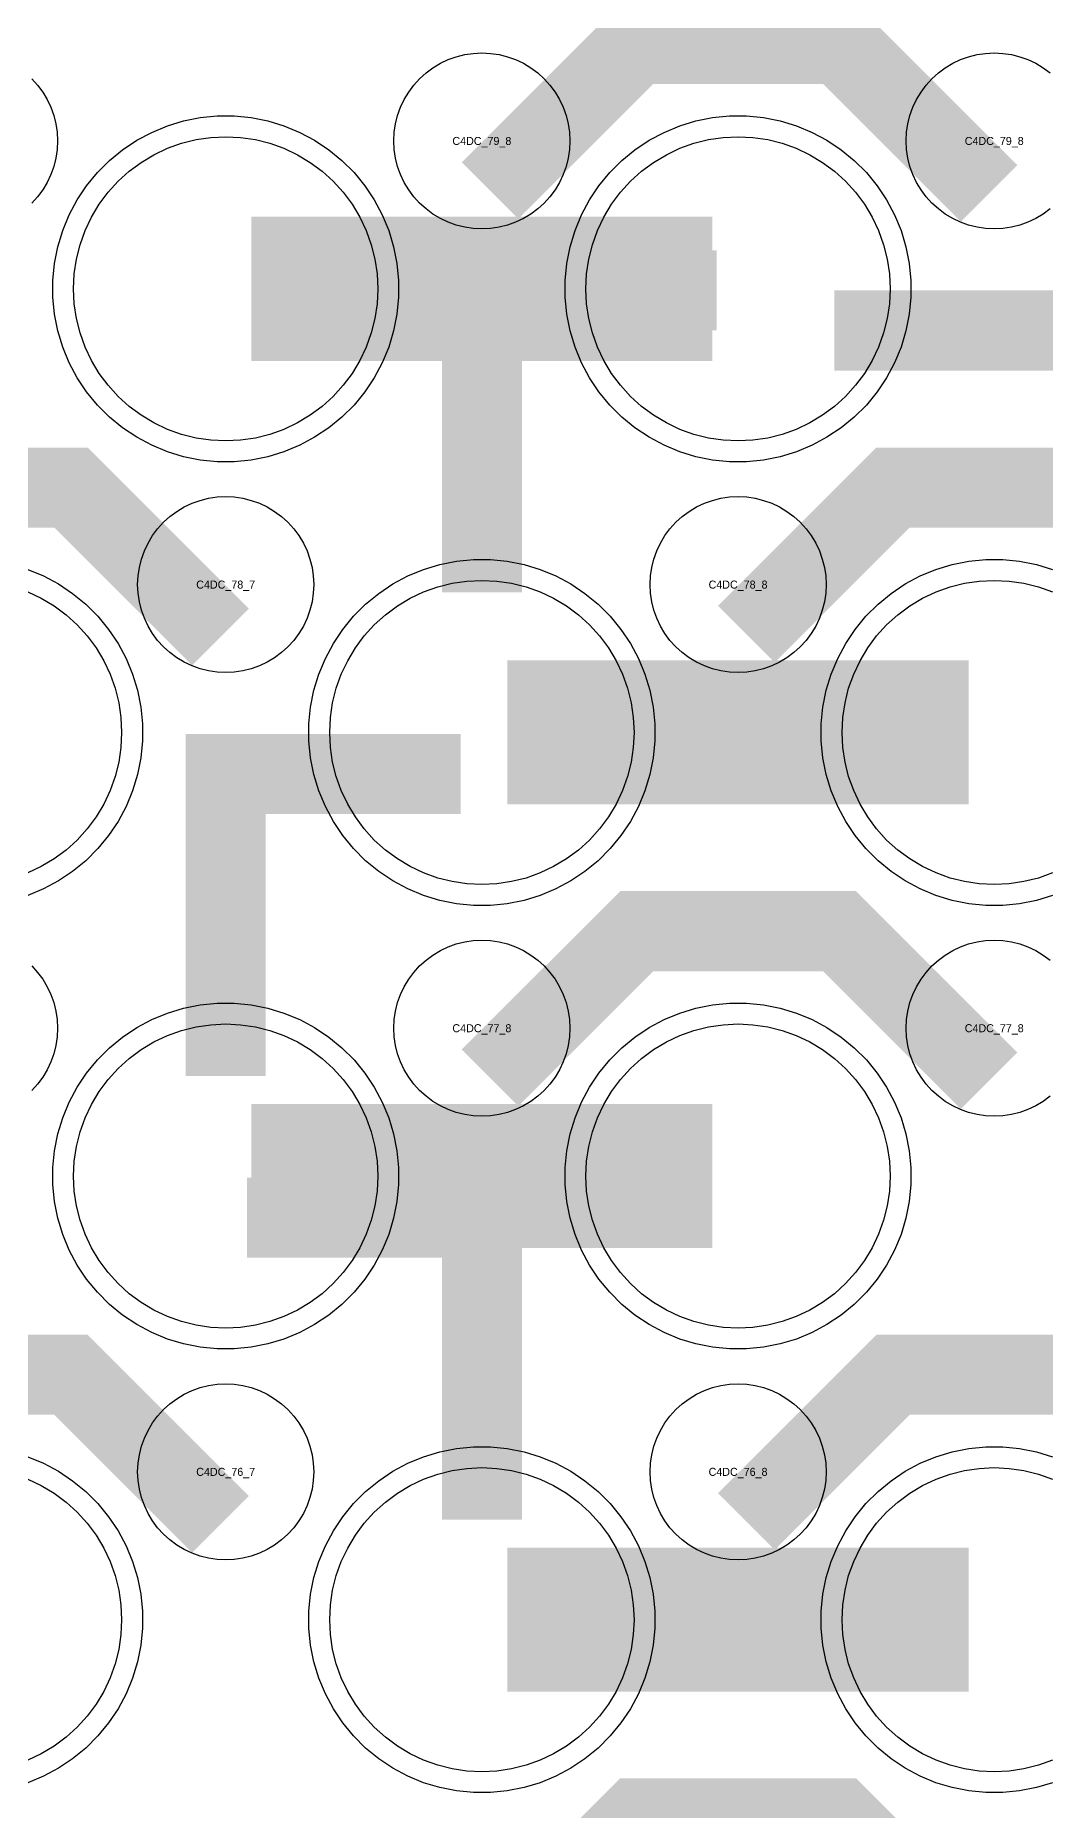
# Model space of a CAD drawing. Extents: x -11880 to 11880, y -14992 to 14992.
# Drawn here: x -9579 to -9264, y -4368 to -3814 of the extents above; entities that cross this region are included whole.
import ezdxf
from ezdxf.enums import TextEntityAlignment as Align

# ---------------------------------------------------------------- set-up
doc = ezdxf.new("R2010")
doc.units = 0
doc.header["$MEASUREMENT"] = 0
for name, color, linetype in [('GDS_775_DT_237', 138, 'CONTINUOUS'), ('RDL1_FS', 34, 'CONTINUOUS'), ('RDL_BS', 160, 'CONTINUOUS')]:
    doc.layers.add(name, color=color, linetype=linetype)

msp = doc.modelspace()

# ---------------------------------------------------------------- linework, layer by layer
at = {"layer": 'RDL1_FS', "color": 240, "true_color": 0xed1f24}
for points in [[(-9520, -3940.514), (-9524.657, -3940.285), (-9529.268, -3939.601), (-9533.791, -3938.469), (-9538.181, -3936.897), (-9542.395, -3934.905), (-9546.395, -3932.507), (-9550.14, -3929.729), (-9553.594, -3926.599), (-9556.724, -3923.145), (-9559.502, -3919.4), (-9561.9, -3915.4), (-9563.892, -3911.186), (-9565.464, -3906.796), (-9566.596, -3902.273), (-9567.28, -3897.662), (-9567.509, -3893.005), (-9567.28, -3888.348), (-9566.596, -3883.737), (-9565.464, -3879.214), (-9563.892, -3874.824), (-9561.9, -3870.61), (-9559.502, -3866.61), (-9556.724, -3862.865), (-9553.594, -3859.411), (-9550.14, -3856.281), (-9546.395, -3853.503), (-9542.395, -3851.105), (-9538.181, -3849.113), (-9533.791, -3847.541), (-9529.268, -3846.409), (-9524.657, -3845.725), (-9520, -3845.496), (-9515.343, -3845.725), (-9510.732, -3846.409), (-9506.209, -3847.541), (-9501.819, -3849.113), (-9497.605, -3851.105), (-9493.605, -3853.503), (-9489.86, -3856.281), (-9486.406, -3859.411), (-9483.276, -3862.865), (-9480.498, -3866.61), (-9478.1, -3870.61), (-9476.108, -3874.824), (-9474.536, -3879.214), (-9473.404, -3883.737), (-9472.72, -3888.348), (-9472.491, -3893.005), (-9472.72, -3897.662), (-9473.404, -3902.273), (-9474.536, -3906.796), (-9476.108, -3911.186), (-9478.1, -3915.4), (-9480.498, -3919.4), (-9483.276, -3923.145), (-9486.406, -3926.599), (-9489.86, -3929.729), (-9493.605, -3932.507), (-9497.605, -3934.905), (-9501.819, -3936.897), (-9506.209, -3938.469), (-9510.732, -3939.601), (-9515.343, -3940.285)], [(-9360, -3940.514), (-9364.657, -3940.285), (-9369.268, -3939.601), (-9373.791, -3938.469), (-9378.181, -3936.897), (-9382.395, -3934.905), (-9386.395, -3932.507), (-9390.14, -3929.729), (-9393.594, -3926.599), (-9396.724, -3923.145), (-9399.502, -3919.4), (-9401.9, -3915.4), (-9403.892, -3911.186), (-9405.464, -3906.796), (-9406.596, -3902.273), (-9407.28, -3897.662), (-9407.509, -3893.005), (-9407.28, -3888.348), (-9406.596, -3883.737), (-9405.464, -3879.214), (-9403.892, -3874.824), (-9401.9, -3870.61), (-9399.502, -3866.61), (-9396.724, -3862.865), (-9393.594, -3859.411), (-9390.14, -3856.281), (-9386.395, -3853.503), (-9382.395, -3851.105), (-9378.181, -3849.113), (-9373.791, -3847.541), (-9369.268, -3846.409), (-9364.657, -3845.725), (-9360, -3845.496), (-9355.343, -3845.725), (-9350.732, -3846.409), (-9346.209, -3847.541), (-9341.819, -3849.113), (-9337.605, -3851.105), (-9333.605, -3853.503), (-9329.86, -3856.281), (-9326.406, -3859.411), (-9323.276, -3862.865), (-9320.498, -3866.61), (-9318.1, -3870.61), (-9316.108, -3874.824), (-9314.536, -3879.214), (-9313.404, -3883.737), (-9312.72, -3888.348), (-9312.491, -3893.005), (-9312.72, -3897.662), (-9313.404, -3902.273), (-9314.536, -3906.796), (-9316.108, -3911.186), (-9318.1, -3915.4), (-9320.498, -3919.4), (-9323.276, -3923.145), (-9326.406, -3926.599), (-9329.86, -3929.729), (-9333.605, -3932.507), (-9337.605, -3934.905), (-9341.819, -3936.897), (-9346.209, -3938.469), (-9350.732, -3939.601), (-9355.343, -3940.285)], [(-9440, -4079.074), (-9444.657, -4078.845), (-9449.268, -4078.161), (-9453.791, -4077.029), (-9458.181, -4075.457), (-9462.395, -4073.465), (-9466.395, -4071.067), (-9470.14, -4068.289), (-9473.594, -4065.159), (-9476.724, -4061.705), (-9479.502, -4057.96), (-9481.9, -4053.96), (-9483.892, -4049.746), (-9485.464, -4045.356), (-9486.596, -4040.833), (-9487.28, -4036.222), (-9487.509, -4031.565), (-9487.28, -4026.908), (-9486.596, -4022.297), (-9485.464, -4017.774), (-9483.892, -4013.384), (-9481.9, -4009.17), (-9479.502, -4005.17), (-9476.724, -4001.425), (-9473.594, -3997.971), (-9470.14, -3994.841), (-9466.395, -3992.063), (-9462.395, -3989.665), (-9458.181, -3987.673), (-9453.791, -3986.101), (-9449.268, -3984.969), (-9444.657, -3984.285), (-9440, -3984.056), (-9435.343, -3984.285), (-9430.732, -3984.969), (-9426.209, -3986.101), (-9421.819, -3987.673), (-9417.605, -3989.665), (-9413.605, -3992.063), (-9409.86, -3994.841), (-9406.406, -3997.971), (-9403.276, -4001.425), (-9400.498, -4005.17), (-9398.1, -4009.17), (-9396.108, -4013.384), (-9394.536, -4017.774), (-9393.404, -4022.297), (-9392.72, -4026.908), (-9392.491, -4031.565), (-9392.72, -4036.222), (-9393.404, -4040.833), (-9394.536, -4045.356), (-9396.108, -4049.746), (-9398.1, -4053.96), (-9400.498, -4057.96), (-9403.276, -4061.705), (-9406.406, -4065.159), (-9409.86, -4068.289), (-9413.605, -4071.067), (-9417.605, -4073.465), (-9421.819, -4075.457), (-9426.209, -4077.029), (-9430.732, -4078.161), (-9435.343, -4078.845)], [(-9520, -4217.639), (-9524.657, -4217.41), (-9529.268, -4216.726), (-9533.791, -4215.594), (-9538.181, -4214.022), (-9542.395, -4212.03), (-9546.395, -4209.632), (-9550.14, -4206.854), (-9553.594, -4203.724), (-9556.724, -4200.27), (-9559.502, -4196.525), (-9561.9, -4192.525), (-9563.892, -4188.311), (-9565.464, -4183.921), (-9566.596, -4179.398), (-9567.28, -4174.787), (-9567.509, -4170.13), (-9567.28, -4165.473), (-9566.596, -4160.862), (-9565.464, -4156.339), (-9563.892, -4151.949), (-9561.9, -4147.735), (-9559.502, -4143.735), (-9556.724, -4139.99), (-9553.594, -4136.536), (-9550.14, -4133.406), (-9546.395, -4130.628), (-9542.395, -4128.23), (-9538.181, -4126.238), (-9533.791, -4124.666), (-9529.268, -4123.534), (-9524.657, -4122.85), (-9520, -4122.621), (-9515.343, -4122.85), (-9510.732, -4123.534), (-9506.209, -4124.666), (-9501.819, -4126.238), (-9497.605, -4128.23), (-9493.605, -4130.628), (-9489.86, -4133.406), (-9486.406, -4136.536), (-9483.276, -4139.99), (-9480.498, -4143.735), (-9478.1, -4147.735), (-9476.108, -4151.949), (-9474.536, -4156.339), (-9473.404, -4160.862), (-9472.72, -4165.473), (-9472.491, -4170.13), (-9472.72, -4174.787), (-9473.404, -4179.398), (-9474.536, -4183.921), (-9476.108, -4188.311), (-9478.1, -4192.525), (-9480.498, -4196.525), (-9483.276, -4200.27), (-9486.406, -4203.724), (-9489.86, -4206.854), (-9493.605, -4209.632), (-9497.605, -4212.03), (-9501.819, -4214.022), (-9506.209, -4215.594), (-9510.732, -4216.726), (-9515.343, -4217.41)], [(-9360, -4217.639), (-9364.657, -4217.41), (-9369.268, -4216.726), (-9373.791, -4215.594), (-9378.181, -4214.022), (-9382.395, -4212.03), (-9386.395, -4209.632), (-9390.14, -4206.854), (-9393.594, -4203.724), (-9396.724, -4200.27), (-9399.502, -4196.525), (-9401.9, -4192.525), (-9403.892, -4188.311), (-9405.464, -4183.921), (-9406.596, -4179.398), (-9407.28, -4174.787), (-9407.509, -4170.13), (-9407.28, -4165.473), (-9406.596, -4160.862), (-9405.464, -4156.339), (-9403.892, -4151.949), (-9401.9, -4147.735), (-9399.502, -4143.735), (-9396.724, -4139.99), (-9393.594, -4136.536), (-9390.14, -4133.406), (-9386.395, -4130.628), (-9382.395, -4128.23), (-9378.181, -4126.238), (-9373.791, -4124.666), (-9369.268, -4123.534), (-9364.657, -4122.85), (-9360, -4122.621), (-9355.343, -4122.85), (-9350.732, -4123.534), (-9346.209, -4124.666), (-9341.819, -4126.238), (-9337.605, -4128.23), (-9333.605, -4130.628), (-9329.86, -4133.406), (-9326.406, -4136.536), (-9323.276, -4139.99), (-9320.498, -4143.735), (-9318.1, -4147.735), (-9316.108, -4151.949), (-9314.536, -4156.339), (-9313.404, -4160.862), (-9312.72, -4165.473), (-9312.491, -4170.13), (-9312.72, -4174.787), (-9313.404, -4179.398), (-9314.536, -4183.921), (-9316.108, -4188.311), (-9318.1, -4192.525), (-9320.498, -4196.525), (-9323.276, -4200.27), (-9326.406, -4203.724), (-9329.86, -4206.854), (-9333.605, -4209.632), (-9337.605, -4212.03), (-9341.819, -4214.022), (-9346.209, -4215.594), (-9350.732, -4216.726), (-9355.343, -4217.41)], [(-9440, -4356.204), (-9444.657, -4355.975), (-9449.268, -4355.291), (-9453.791, -4354.159), (-9458.181, -4352.587), (-9462.395, -4350.595), (-9466.395, -4348.197), (-9470.14, -4345.419), (-9473.594, -4342.289), (-9476.724, -4338.835), (-9479.502, -4335.09), (-9481.9, -4331.09), (-9483.892, -4326.876), (-9485.464, -4322.486), (-9486.596, -4317.963), (-9487.28, -4313.352), (-9487.509, -4308.695), (-9487.28, -4304.038), (-9486.596, -4299.427), (-9485.464, -4294.904), (-9483.892, -4290.514), (-9481.9, -4286.3), (-9479.502, -4282.3), (-9476.724, -4278.555), (-9473.594, -4275.101), (-9470.14, -4271.971), (-9466.395, -4269.193), (-9462.395, -4266.795), (-9458.181, -4264.803), (-9453.791, -4263.231), (-9449.268, -4262.099), (-9444.657, -4261.415), (-9440, -4261.186), (-9435.343, -4261.415), (-9430.732, -4262.099), (-9426.209, -4263.231), (-9421.819, -4264.803), (-9417.605, -4266.795), (-9413.605, -4269.193), (-9409.86, -4271.971), (-9406.406, -4275.101), (-9403.276, -4278.555), (-9400.498, -4282.3), (-9398.1, -4286.3), (-9396.108, -4290.514), (-9394.536, -4294.904), (-9393.404, -4299.427), (-9392.72, -4304.038), (-9392.491, -4308.695), (-9392.72, -4313.352), (-9393.404, -4317.963), (-9394.536, -4322.486), (-9396.108, -4326.876), (-9398.1, -4331.09), (-9400.498, -4335.09), (-9403.276, -4338.835), (-9406.406, -4342.289), (-9409.86, -4345.419), (-9413.605, -4348.197), (-9417.605, -4350.595), (-9421.819, -4352.587), (-9426.209, -4354.159), (-9430.732, -4355.291), (-9435.343, -4355.975)]]:
    msp.add_lwpolyline(points, close=True, dxfattribs=at)
for points in [[(-9511.998, -3893.005, 45, 45, 0), (-9439.998, -3893.005, 45, 45, 0)], [(-9439.998, -3893.005, 45, 45, 0), (-9367.998, -3893.005, 45, 45, 0)], [(-9431.998, -4031.565, 45, 45, 0), (-9359.998, -4031.565, 45, 45, 0)], [(-9359.998, -4031.565, 45, 45, 0), (-9287.998, -4031.565, 45, 45, 0)], [(-9511.998, -4170.13, 45, 45, 0), (-9439.998, -4170.13, 45, 45, 0)], [(-9439.998, -4170.13, 45, 45, 0), (-9367.998, -4170.13, 45, 45, 0)], [(-9431.998, -4308.695, 45, 45, 0), (-9359.998, -4308.695, 45, 45, 0)], [(-9359.998, -4308.695, 45, 45, 0), (-9287.998, -4308.695, 45, 45, 0)]]:
    msp.add_lwpolyline(points, format="xyseb", dxfattribs=at)
for points in [[(-9261.819, -4075.457), (-9266.209, -4077.029), (-9270.732, -4078.161), (-9275.343, -4078.845), (-9280, -4079.074), (-9284.657, -4078.845), (-9289.268, -4078.161), (-9293.791, -4077.029), (-9298.181, -4075.457), (-9302.395, -4073.465), (-9306.395, -4071.067), (-9310.14, -4068.289), (-9313.594, -4065.159), (-9316.724, -4061.705), (-9319.502, -4057.96), (-9321.9, -4053.96), (-9323.892, -4049.746), (-9325.464, -4045.356), (-9326.596, -4040.833), (-9327.28, -4036.222), (-9327.509, -4031.565), (-9327.28, -4026.908), (-9326.596, -4022.297), (-9325.464, -4017.774), (-9323.892, -4013.384), (-9321.9, -4009.17), (-9319.502, -4005.17), (-9316.724, -4001.425), (-9313.594, -3997.971), (-9310.14, -3994.841), (-9306.395, -3992.063), (-9302.395, -3989.665), (-9298.181, -3987.673), (-9293.791, -3986.101), (-9289.268, -3984.969), (-9284.657, -3984.285), (-9280, -3984.056), (-9275.343, -3984.285), (-9270.732, -3984.969), (-9266.209, -3986.101), (-9261.819, -3987.673)], [(-9261.819, -4352.587), (-9266.209, -4354.159), (-9270.732, -4355.291), (-9275.343, -4355.975), (-9280, -4356.204), (-9284.657, -4355.975), (-9289.268, -4355.291), (-9293.791, -4354.159), (-9298.181, -4352.587), (-9302.395, -4350.595), (-9306.395, -4348.197), (-9310.14, -4345.419), (-9313.594, -4342.289), (-9316.724, -4338.835), (-9319.502, -4335.09), (-9321.9, -4331.09), (-9323.892, -4326.876), (-9325.464, -4322.486), (-9326.596, -4317.963), (-9327.28, -4313.352), (-9327.509, -4308.695), (-9327.28, -4304.038), (-9326.596, -4299.427), (-9325.464, -4294.904), (-9323.892, -4290.514), (-9321.9, -4286.3), (-9319.502, -4282.3), (-9316.724, -4278.555), (-9313.594, -4275.101), (-9310.14, -4271.971), (-9306.395, -4269.193), (-9302.395, -4266.795), (-9298.181, -4264.803), (-9293.791, -4263.231), (-9289.268, -4262.099), (-9284.657, -4261.415), (-9280, -4261.186), (-9275.343, -4261.415), (-9270.732, -4262.099), (-9266.209, -4263.231), (-9261.819, -4264.803)]]:
    msp.add_lwpolyline(points, dxfattribs=at)
at = {"layer": 'RDL1_FS'}
for points in [[(-9581.819, -3987.673), (-9577.605, -3989.665), (-9573.605, -3992.063), (-9569.86, -3994.841), (-9566.406, -3997.971), (-9563.276, -4001.425), (-9560.498, -4005.17), (-9558.1, -4009.17), (-9556.108, -4013.384), (-9554.536, -4017.774), (-9553.404, -4022.297), (-9552.72, -4026.908), (-9552.491, -4031.565), (-9552.72, -4036.222), (-9553.404, -4040.833), (-9554.536, -4045.356), (-9556.108, -4049.746), (-9558.1, -4053.96), (-9560.498, -4057.96), (-9563.276, -4061.705), (-9566.406, -4065.159), (-9569.86, -4068.289), (-9573.605, -4071.067), (-9577.605, -4073.465), (-9581.819, -4075.457)], [(-9581.819, -4264.803), (-9577.605, -4266.795), (-9573.605, -4269.193), (-9569.86, -4271.971), (-9566.406, -4275.101), (-9563.276, -4278.555), (-9560.498, -4282.3), (-9558.1, -4286.3), (-9556.108, -4290.514), (-9554.536, -4294.904), (-9553.404, -4299.427), (-9552.72, -4304.038), (-9552.491, -4308.695), (-9552.72, -4313.352), (-9553.404, -4317.963), (-9554.536, -4322.486), (-9556.108, -4326.876), (-9558.1, -4331.09), (-9560.498, -4335.09), (-9563.276, -4338.835), (-9566.406, -4342.289), (-9569.86, -4345.419), (-9573.605, -4348.197), (-9577.605, -4350.595), (-9581.819, -4352.587)]]:
    msp.add_lwpolyline(points, dxfattribs=at)
at = {"layer": 'RDL_BS'}
for points in [[(-9437.438, -3862.319, 25, 25, 0), (-9391.623, -3816.504, 25, 25, 0), (-9358.07, -3816.504, 25, 25, 0)], [(-9281.599, -3863.218, 25, 25, 0), (-9328.313, -3816.504, 25, 25, 0), (-9358.071, -3816.504, 25, 25, 0)], [(-9521.599, -4001.778, 25, 25, 0), (-9568.313, -3955.064, 25, 25, 0), (-9598.071, -3955.064, 25, 25, 0)], [(-9357.438, -4000.879, 25, 25, 0), (-9311.623, -3955.064, 25, 25, 0), (-9278.07, -3955.064, 25, 25, 0)], [(-9201.599, -4001.778, 25, 25, 0), (-9248.313, -3955.064, 25, 25, 0), (-9278.071, -3955.064, 25, 25, 0)], [(-9437.438, -4139.444, 25, 25, 0), (-9391.623, -4093.629, 25, 25, 0), (-9358.07, -4093.629, 25, 25, 0)], [(-9281.599, -4140.343, 25, 25, 0), (-9328.313, -4093.629, 25, 25, 0), (-9358.071, -4093.629, 25, 25, 0)], [(-9521.599, -4278.908, 25, 25, 0), (-9568.313, -4232.194, 25, 25, 0), (-9598.071, -4232.194, 25, 25, 0)], [(-9357.438, -4278.009, 25, 25, 0), (-9311.623, -4232.194, 25, 25, 0), (-9278.07, -4232.194, 25, 25, 0)], [(-9201.599, -4278.908, 25, 25, 0), (-9248.313, -4232.194, 25, 25, 0), (-9278.071, -4232.194, 25, 25, 0)], [(-9437.438, -4416.574, 25, 25, 0), (-9391.623, -4370.759, 25, 25, 0), (-9358.07, -4370.759, 25, 25, 0)], [(-9281.599, -4417.473, 25, 25, 0), (-9328.313, -4370.759, 25, 25, 0), (-9358.071, -4370.759, 25, 25, 0)]]:
    msp.add_lwpolyline(points, format="xyseb", dxfattribs=at)
for points in [[(-9440, -3874.311), (-9442.693, -3874.179), (-9445.365, -3873.783), (-9447.984, -3873.126), (-9450.519, -3872.219), (-9452.956, -3871.067), (-9455.28, -3869.674), (-9457.443, -3868.071), (-9459.442, -3866.259), (-9461.254, -3864.26), (-9462.857, -3862.097), (-9464.25, -3859.773), (-9465.402, -3857.336), (-9466.309, -3854.801), (-9466.966, -3852.182), (-9467.362, -3849.51), (-9467.494, -3846.817), (-9467.362, -3844.124), (-9466.966, -3841.452), (-9466.309, -3838.833), (-9465.402, -3836.298), (-9464.25, -3833.861), (-9462.857, -3831.537), (-9461.254, -3829.374), (-9459.442, -3827.375), (-9457.443, -3825.563), (-9455.28, -3823.96), (-9452.956, -3822.567), (-9450.519, -3821.415), (-9447.984, -3820.508), (-9445.365, -3819.851), (-9442.693, -3819.455), (-9440, -3819.323), (-9437.307, -3819.455), (-9434.635, -3819.851), (-9432.016, -3820.508), (-9429.481, -3821.415), (-9427.044, -3822.567), (-9424.72, -3823.96), (-9422.557, -3825.563), (-9420.558, -3827.375), (-9418.746, -3829.374), (-9417.143, -3831.537), (-9415.75, -3833.861), (-9414.598, -3836.298), (-9413.691, -3838.833), (-9413.034, -3841.452), (-9412.638, -3844.124), (-9412.506, -3846.817), (-9412.638, -3849.51), (-9413.034, -3852.182), (-9413.691, -3854.801), (-9414.598, -3857.336), (-9415.75, -3859.773), (-9417.143, -3862.097), (-9418.746, -3864.26), (-9420.558, -3866.259), (-9422.557, -3868.071), (-9424.72, -3869.674), (-9427.044, -3871.067), (-9429.481, -3872.219), (-9432.016, -3873.126), (-9434.635, -3873.783), (-9437.307, -3874.179)], [(-9520, -4012.871), (-9522.693, -4012.739), (-9525.365, -4012.343), (-9527.984, -4011.686), (-9530.519, -4010.779), (-9532.956, -4009.627), (-9535.28, -4008.234), (-9537.443, -4006.631), (-9539.442, -4004.819), (-9541.254, -4002.82), (-9542.857, -4000.657), (-9544.25, -3998.333), (-9545.402, -3995.896), (-9546.309, -3993.361), (-9546.966, -3990.742), (-9547.362, -3988.07), (-9547.494, -3985.377), (-9547.362, -3982.684), (-9546.966, -3980.012), (-9546.309, -3977.393), (-9545.402, -3974.858), (-9544.25, -3972.421), (-9542.857, -3970.097), (-9541.254, -3967.934), (-9539.442, -3965.935), (-9537.443, -3964.123), (-9535.28, -3962.52), (-9532.956, -3961.127), (-9530.519, -3959.975), (-9527.984, -3959.068), (-9525.365, -3958.411), (-9522.693, -3958.015), (-9520, -3957.883), (-9517.307, -3958.015), (-9514.635, -3958.411), (-9512.016, -3959.068), (-9509.481, -3959.975), (-9507.044, -3961.127), (-9504.72, -3962.52), (-9502.557, -3964.123), (-9500.558, -3965.935), (-9498.746, -3967.934), (-9497.143, -3970.097), (-9495.75, -3972.421), (-9494.598, -3974.858), (-9493.691, -3977.393), (-9493.034, -3980.012), (-9492.638, -3982.684), (-9492.506, -3985.377), (-9492.638, -3988.07), (-9493.034, -3990.742), (-9493.691, -3993.361), (-9494.598, -3995.896), (-9495.75, -3998.333), (-9497.143, -4000.657), (-9498.746, -4002.82), (-9500.558, -4004.819), (-9502.557, -4006.631), (-9504.72, -4008.234), (-9507.044, -4009.627), (-9509.481, -4010.779), (-9512.016, -4011.686), (-9514.635, -4012.343), (-9517.307, -4012.739)], [(-9360, -4012.871), (-9362.693, -4012.739), (-9365.365, -4012.343), (-9367.984, -4011.686), (-9370.519, -4010.779), (-9372.956, -4009.627), (-9375.28, -4008.234), (-9377.443, -4006.631), (-9379.442, -4004.819), (-9381.254, -4002.82), (-9382.857, -4000.657), (-9384.25, -3998.333), (-9385.402, -3995.896), (-9386.309, -3993.361), (-9386.966, -3990.742), (-9387.362, -3988.07), (-9387.494, -3985.377), (-9387.362, -3982.684), (-9386.966, -3980.012), (-9386.309, -3977.393), (-9385.402, -3974.858), (-9384.25, -3972.421), (-9382.857, -3970.097), (-9381.254, -3967.934), (-9379.442, -3965.935), (-9377.443, -3964.123), (-9375.28, -3962.52), (-9372.956, -3961.127), (-9370.519, -3959.975), (-9367.984, -3959.068), (-9365.365, -3958.411), (-9362.693, -3958.015), (-9360, -3957.883), (-9357.307, -3958.015), (-9354.635, -3958.411), (-9352.016, -3959.068), (-9349.481, -3959.975), (-9347.044, -3961.127), (-9344.72, -3962.52), (-9342.557, -3964.123), (-9340.558, -3965.935), (-9338.746, -3967.934), (-9337.143, -3970.097), (-9335.75, -3972.421), (-9334.598, -3974.858), (-9333.691, -3977.393), (-9333.034, -3980.012), (-9332.638, -3982.684), (-9332.506, -3985.377), (-9332.638, -3988.07), (-9333.034, -3990.742), (-9333.691, -3993.361), (-9334.598, -3995.896), (-9335.75, -3998.333), (-9337.143, -4000.657), (-9338.746, -4002.82), (-9340.558, -4004.819), (-9342.557, -4006.631), (-9344.72, -4008.234), (-9347.044, -4009.627), (-9349.481, -4010.779), (-9352.016, -4011.686), (-9354.635, -4012.343), (-9357.307, -4012.739)], [(-9440, -4151.436), (-9442.693, -4151.304), (-9445.365, -4150.908), (-9447.984, -4150.251), (-9450.519, -4149.344), (-9452.956, -4148.192), (-9455.28, -4146.799), (-9457.443, -4145.196), (-9459.442, -4143.384), (-9461.254, -4141.385), (-9462.857, -4139.222), (-9464.25, -4136.898), (-9465.402, -4134.461), (-9466.309, -4131.926), (-9466.966, -4129.307), (-9467.362, -4126.635), (-9467.494, -4123.942), (-9467.362, -4121.249), (-9466.966, -4118.577), (-9466.309, -4115.958), (-9465.402, -4113.423), (-9464.25, -4110.986), (-9462.857, -4108.662), (-9461.254, -4106.499), (-9459.442, -4104.5), (-9457.443, -4102.688), (-9455.28, -4101.085), (-9452.956, -4099.692), (-9450.519, -4098.54), (-9447.984, -4097.633), (-9445.365, -4096.976), (-9442.693, -4096.58), (-9440, -4096.448), (-9437.307, -4096.58), (-9434.635, -4096.976), (-9432.016, -4097.633), (-9429.481, -4098.54), (-9427.044, -4099.692), (-9424.72, -4101.085), (-9422.557, -4102.688), (-9420.558, -4104.5), (-9418.746, -4106.499), (-9417.143, -4108.662), (-9415.75, -4110.986), (-9414.598, -4113.423), (-9413.691, -4115.958), (-9413.034, -4118.577), (-9412.638, -4121.249), (-9412.506, -4123.942), (-9412.638, -4126.635), (-9413.034, -4129.307), (-9413.691, -4131.926), (-9414.598, -4134.461), (-9415.75, -4136.898), (-9417.143, -4139.222), (-9418.746, -4141.385), (-9420.558, -4143.384), (-9422.557, -4145.196), (-9424.72, -4146.799), (-9427.044, -4148.192), (-9429.481, -4149.344), (-9432.016, -4150.251), (-9434.635, -4150.908), (-9437.307, -4151.304)], [(-9520, -4290.001), (-9522.693, -4289.869), (-9525.365, -4289.473), (-9527.984, -4288.816), (-9530.519, -4287.909), (-9532.956, -4286.757), (-9535.28, -4285.364), (-9537.443, -4283.761), (-9539.442, -4281.949), (-9541.254, -4279.95), (-9542.857, -4277.787), (-9544.25, -4275.463), (-9545.402, -4273.026), (-9546.309, -4270.491), (-9546.966, -4267.872), (-9547.362, -4265.2), (-9547.494, -4262.507), (-9547.362, -4259.814), (-9546.966, -4257.142), (-9546.309, -4254.523), (-9545.402, -4251.988), (-9544.25, -4249.551), (-9542.857, -4247.227), (-9541.254, -4245.064), (-9539.442, -4243.065), (-9537.443, -4241.253), (-9535.28, -4239.65), (-9532.956, -4238.257), (-9530.519, -4237.105), (-9527.984, -4236.198), (-9525.365, -4235.541), (-9522.693, -4235.145), (-9520, -4235.013), (-9517.307, -4235.145), (-9514.635, -4235.541), (-9512.016, -4236.198), (-9509.481, -4237.105), (-9507.044, -4238.257), (-9504.72, -4239.65), (-9502.557, -4241.253), (-9500.558, -4243.065), (-9498.746, -4245.064), (-9497.143, -4247.227), (-9495.75, -4249.551), (-9494.598, -4251.988), (-9493.691, -4254.523), (-9493.034, -4257.142), (-9492.638, -4259.814), (-9492.506, -4262.507), (-9492.638, -4265.2), (-9493.034, -4267.872), (-9493.691, -4270.491), (-9494.598, -4273.026), (-9495.75, -4275.463), (-9497.143, -4277.787), (-9498.746, -4279.95), (-9500.558, -4281.949), (-9502.557, -4283.761), (-9504.72, -4285.364), (-9507.044, -4286.757), (-9509.481, -4287.909), (-9512.016, -4288.816), (-9514.635, -4289.473), (-9517.307, -4289.869)], [(-9360, -4290.001), (-9362.693, -4289.869), (-9365.365, -4289.473), (-9367.984, -4288.816), (-9370.519, -4287.909), (-9372.956, -4286.757), (-9375.28, -4285.364), (-9377.443, -4283.761), (-9379.442, -4281.949), (-9381.254, -4279.95), (-9382.857, -4277.787), (-9384.25, -4275.463), (-9385.402, -4273.026), (-9386.309, -4270.491), (-9386.966, -4267.872), (-9387.362, -4265.2), (-9387.494, -4262.507), (-9387.362, -4259.814), (-9386.966, -4257.142), (-9386.309, -4254.523), (-9385.402, -4251.988), (-9384.25, -4249.551), (-9382.857, -4247.227), (-9381.254, -4245.064), (-9379.442, -4243.065), (-9377.443, -4241.253), (-9375.28, -4239.65), (-9372.956, -4238.257), (-9370.519, -4237.105), (-9367.984, -4236.198), (-9365.365, -4235.541), (-9362.693, -4235.145), (-9360, -4235.013), (-9357.307, -4235.145), (-9354.635, -4235.541), (-9352.016, -4236.198), (-9349.481, -4237.105), (-9347.044, -4238.257), (-9344.72, -4239.65), (-9342.557, -4241.253), (-9340.558, -4243.065), (-9338.746, -4245.064), (-9337.143, -4247.227), (-9335.75, -4249.551), (-9334.598, -4251.988), (-9333.691, -4254.523), (-9333.034, -4257.142), (-9332.638, -4259.814), (-9332.506, -4262.507), (-9332.638, -4265.2), (-9333.034, -4267.872), (-9333.691, -4270.491), (-9334.598, -4273.026), (-9335.75, -4275.463), (-9337.143, -4277.787), (-9338.746, -4279.95), (-9340.558, -4281.949), (-9342.557, -4283.761), (-9344.72, -4285.364), (-9347.044, -4286.757), (-9349.481, -4287.909), (-9352.016, -4288.816), (-9354.635, -4289.473), (-9357.307, -4289.869)]]:
    msp.add_lwpolyline(points, close=True, dxfattribs=at)
for points in [[(-9262.557, -3868.071), (-9264.72, -3869.674), (-9267.044, -3871.067), (-9269.481, -3872.219), (-9272.016, -3873.126), (-9274.635, -3873.783), (-9277.307, -3874.179), (-9280, -3874.311), (-9282.693, -3874.179), (-9285.365, -3873.783), (-9287.984, -3873.126), (-9290.519, -3872.219), (-9292.956, -3871.067), (-9295.28, -3869.674), (-9297.443, -3868.071), (-9299.442, -3866.259), (-9301.254, -3864.26), (-9302.857, -3862.097), (-9304.25, -3859.773), (-9305.402, -3857.336), (-9306.309, -3854.801), (-9306.966, -3852.182), (-9307.362, -3849.51), (-9307.494, -3846.817), (-9307.362, -3844.124), (-9306.966, -3841.452), (-9306.309, -3838.833), (-9305.402, -3836.298), (-9304.25, -3833.861), (-9302.857, -3831.537), (-9301.254, -3829.374), (-9299.442, -3827.375), (-9297.443, -3825.563), (-9295.28, -3823.96), (-9292.956, -3822.567), (-9290.519, -3821.415), (-9287.984, -3820.508), (-9285.365, -3819.851), (-9282.693, -3819.455), (-9280, -3819.323), (-9277.307, -3819.455), (-9274.635, -3819.851), (-9272.016, -3820.508), (-9269.481, -3821.415), (-9267.044, -3822.567), (-9264.72, -3823.96), (-9262.557, -3825.563)], [(-9580.558, -3827.375), (-9578.746, -3829.374), (-9577.143, -3831.537), (-9575.75, -3833.861), (-9574.598, -3836.298), (-9573.691, -3838.833), (-9573.034, -3841.452), (-9572.638, -3844.124), (-9572.506, -3846.817), (-9572.638, -3849.51), (-9573.034, -3852.182), (-9573.691, -3854.801), (-9574.598, -3857.336), (-9575.75, -3859.773), (-9577.143, -3862.097), (-9578.746, -3864.26), (-9580.558, -3866.259)], [(-9581.795, -3980.659), (-9576.885, -3982.69), (-9572.223, -3985.182), (-9567.809, -3988.129), (-9563.708, -3991.491), (-9559.926, -3995.273), (-9556.564, -3999.374), (-9553.617, -4003.788), (-9551.125, -4008.45), (-9549.094, -4013.36), (-9547.563, -4018.4), (-9546.517, -4023.627), (-9546, -4028.921), (-9546, -4034.209), (-9546.517, -4039.503), (-9547.563, -4044.73), (-9549.094, -4049.77), (-9551.125, -4054.68), (-9553.617, -4059.342), (-9556.564, -4063.756), (-9559.926, -4067.857), (-9563.708, -4071.639), (-9567.809, -4075.001), (-9572.223, -4077.948), (-9576.885, -4080.44), (-9581.795, -4082.471)], [(-9262.557, -4145.196), (-9264.72, -4146.799), (-9267.044, -4148.192), (-9269.481, -4149.344), (-9272.016, -4150.251), (-9274.635, -4150.908), (-9277.307, -4151.304), (-9280, -4151.436), (-9282.693, -4151.304), (-9285.365, -4150.908), (-9287.984, -4150.251), (-9290.519, -4149.344), (-9292.956, -4148.192), (-9295.28, -4146.799), (-9297.443, -4145.196), (-9299.442, -4143.384), (-9301.254, -4141.385), (-9302.857, -4139.222), (-9304.25, -4136.898), (-9305.402, -4134.461), (-9306.309, -4131.926), (-9306.966, -4129.307), (-9307.362, -4126.635), (-9307.494, -4123.942), (-9307.362, -4121.249), (-9306.966, -4118.577), (-9306.309, -4115.958), (-9305.402, -4113.423), (-9304.25, -4110.986), (-9302.857, -4108.662), (-9301.254, -4106.499), (-9299.442, -4104.5), (-9297.443, -4102.688), (-9295.28, -4101.085), (-9292.956, -4099.692), (-9290.519, -4098.54), (-9287.984, -4097.633), (-9285.365, -4096.976), (-9282.693, -4096.58), (-9280, -4096.448), (-9277.307, -4096.58), (-9274.635, -4096.976), (-9272.016, -4097.633), (-9269.481, -4098.54), (-9267.044, -4099.692), (-9264.72, -4101.085), (-9262.557, -4102.688)], [(-9580.558, -4104.5), (-9578.746, -4106.499), (-9577.143, -4108.662), (-9575.75, -4110.986), (-9574.598, -4113.423), (-9573.691, -4115.958), (-9573.034, -4118.577), (-9572.638, -4121.249), (-9572.506, -4123.942), (-9572.638, -4126.635), (-9573.034, -4129.307), (-9573.691, -4131.926), (-9574.598, -4134.461), (-9575.75, -4136.898), (-9577.143, -4139.222), (-9578.746, -4141.385), (-9580.558, -4143.384)], [(-9581.795, -4257.789), (-9576.885, -4259.82), (-9572.223, -4262.312), (-9567.809, -4265.259), (-9563.708, -4268.621), (-9559.926, -4272.403), (-9556.564, -4276.504), (-9553.617, -4280.918), (-9551.125, -4285.58), (-9549.094, -4290.49), (-9547.563, -4295.53), (-9546.517, -4300.757), (-9546, -4306.051), (-9546, -4311.339), (-9546.517, -4316.633), (-9547.563, -4321.86), (-9549.094, -4326.9), (-9551.125, -4331.81), (-9553.617, -4336.472), (-9556.564, -4340.886), (-9559.926, -4344.987), (-9563.708, -4348.769), (-9567.809, -4352.131), (-9572.223, -4355.078), (-9576.885, -4357.57), (-9581.795, -4359.601)]]:
    msp.add_lwpolyline(points, dxfattribs=at)
at = {"layer": 'RDL_BS', "color": 240, "true_color": 0xed1f24}
for points in [[(-9522.644, -3947.005), (-9527.938, -3946.488), (-9533.165, -3945.442), (-9538.205, -3943.911), (-9543.115, -3941.88), (-9547.777, -3939.388), (-9552.191, -3936.441), (-9556.292, -3933.079), (-9560.074, -3929.297), (-9563.436, -3925.196), (-9566.383, -3920.782), (-9568.875, -3916.12), (-9570.906, -3911.21), (-9572.437, -3906.17), (-9573.483, -3900.943), (-9574, -3895.649), (-9574, -3890.361), (-9573.483, -3885.067), (-9572.437, -3879.84), (-9570.906, -3874.8), (-9568.875, -3869.89), (-9566.383, -3865.228), (-9563.436, -3860.814), (-9560.074, -3856.713), (-9556.292, -3852.931), (-9552.191, -3849.569), (-9547.777, -3846.622), (-9543.115, -3844.13), (-9538.205, -3842.099), (-9533.165, -3840.568), (-9527.938, -3839.522), (-9522.644, -3839.005), (-9517.356, -3839.005), (-9512.062, -3839.522), (-9506.835, -3840.568), (-9501.795, -3842.099), (-9496.885, -3844.13), (-9492.223, -3846.622), (-9487.809, -3849.569), (-9483.708, -3852.931), (-9479.926, -3856.713), (-9476.564, -3860.814), (-9473.617, -3865.228), (-9471.125, -3869.89), (-9469.094, -3874.8), (-9467.563, -3879.84), (-9466.517, -3885.067), (-9466, -3890.361), (-9466, -3895.649), (-9466.517, -3900.943), (-9467.563, -3906.17), (-9469.094, -3911.21), (-9471.125, -3916.12), (-9473.617, -3920.782), (-9476.564, -3925.196), (-9479.926, -3929.297), (-9483.708, -3933.079), (-9487.809, -3936.441), (-9492.223, -3939.388), (-9496.885, -3941.88), (-9501.795, -3943.911), (-9506.835, -3945.442), (-9512.062, -3946.488), (-9517.356, -3947.005)], [(-9362.644, -3947.005), (-9367.938, -3946.488), (-9373.165, -3945.442), (-9378.205, -3943.911), (-9383.115, -3941.88), (-9387.777, -3939.388), (-9392.191, -3936.441), (-9396.292, -3933.079), (-9400.074, -3929.297), (-9403.436, -3925.196), (-9406.383, -3920.782), (-9408.875, -3916.12), (-9410.906, -3911.21), (-9412.437, -3906.17), (-9413.483, -3900.943), (-9414, -3895.649), (-9414, -3890.361), (-9413.483, -3885.067), (-9412.437, -3879.84), (-9410.906, -3874.8), (-9408.875, -3869.89), (-9406.383, -3865.228), (-9403.436, -3860.814), (-9400.074, -3856.713), (-9396.292, -3852.931), (-9392.191, -3849.569), (-9387.777, -3846.622), (-9383.115, -3844.13), (-9378.205, -3842.099), (-9373.165, -3840.568), (-9367.938, -3839.522), (-9362.644, -3839.005), (-9357.356, -3839.005), (-9352.062, -3839.522), (-9346.835, -3840.568), (-9341.795, -3842.099), (-9336.885, -3844.13), (-9332.223, -3846.622), (-9327.809, -3849.569), (-9323.708, -3852.931), (-9319.926, -3856.713), (-9316.564, -3860.814), (-9313.617, -3865.228), (-9311.125, -3869.89), (-9309.094, -3874.8), (-9307.563, -3879.84), (-9306.517, -3885.067), (-9306, -3890.361), (-9306, -3895.649), (-9306.517, -3900.943), (-9307.563, -3906.17), (-9309.094, -3911.21), (-9311.125, -3916.12), (-9313.617, -3920.782), (-9316.564, -3925.196), (-9319.926, -3929.297), (-9323.708, -3933.079), (-9327.809, -3936.441), (-9332.223, -3939.388), (-9336.885, -3941.88), (-9341.795, -3943.911), (-9346.835, -3945.442), (-9352.062, -3946.488), (-9357.356, -3947.005)], [(-9442.644, -4085.565), (-9447.938, -4085.048), (-9453.165, -4084.002), (-9458.205, -4082.471), (-9463.115, -4080.44), (-9467.777, -4077.948), (-9472.191, -4075.001), (-9476.292, -4071.639), (-9480.074, -4067.857), (-9483.436, -4063.756), (-9486.383, -4059.342), (-9488.875, -4054.68), (-9490.906, -4049.77), (-9492.437, -4044.73), (-9493.483, -4039.503), (-9494, -4034.209), (-9494, -4028.921), (-9493.483, -4023.627), (-9492.437, -4018.4), (-9490.906, -4013.36), (-9488.875, -4008.45), (-9486.383, -4003.788), (-9483.436, -3999.374), (-9480.074, -3995.273), (-9476.292, -3991.491), (-9472.191, -3988.129), (-9467.777, -3985.182), (-9463.115, -3982.69), (-9458.205, -3980.659), (-9453.165, -3979.128), (-9447.938, -3978.082), (-9442.644, -3977.565), (-9437.356, -3977.565), (-9432.062, -3978.082), (-9426.835, -3979.128), (-9421.795, -3980.659), (-9416.885, -3982.69), (-9412.223, -3985.182), (-9407.809, -3988.129), (-9403.708, -3991.491), (-9399.926, -3995.273), (-9396.564, -3999.374), (-9393.617, -4003.788), (-9391.125, -4008.45), (-9389.094, -4013.36), (-9387.563, -4018.4), (-9386.517, -4023.627), (-9386, -4028.921), (-9386, -4034.209), (-9386.517, -4039.503), (-9387.563, -4044.73), (-9389.094, -4049.77), (-9391.125, -4054.68), (-9393.617, -4059.342), (-9396.564, -4063.756), (-9399.926, -4067.857), (-9403.708, -4071.639), (-9407.809, -4075.001), (-9412.223, -4077.948), (-9416.885, -4080.44), (-9421.795, -4082.471), (-9426.835, -4084.002), (-9432.062, -4085.048), (-9437.356, -4085.565)], [(-9522.644, -4224.13), (-9527.938, -4223.613), (-9533.165, -4222.567), (-9538.205, -4221.036), (-9543.115, -4219.005), (-9547.777, -4216.513), (-9552.191, -4213.566), (-9556.292, -4210.204), (-9560.074, -4206.422), (-9563.436, -4202.321), (-9566.383, -4197.907), (-9568.875, -4193.245), (-9570.906, -4188.335), (-9572.437, -4183.295), (-9573.483, -4178.068), (-9574, -4172.774), (-9574, -4167.486), (-9573.483, -4162.192), (-9572.437, -4156.965), (-9570.906, -4151.925), (-9568.875, -4147.015), (-9566.383, -4142.353), (-9563.436, -4137.939), (-9560.074, -4133.838), (-9556.292, -4130.056), (-9552.191, -4126.694), (-9547.777, -4123.747), (-9543.115, -4121.255), (-9538.205, -4119.224), (-9533.165, -4117.693), (-9527.938, -4116.647), (-9522.644, -4116.13), (-9517.356, -4116.13), (-9512.062, -4116.647), (-9506.835, -4117.693), (-9501.795, -4119.224), (-9496.885, -4121.255), (-9492.223, -4123.747), (-9487.809, -4126.694), (-9483.708, -4130.056), (-9479.926, -4133.838), (-9476.564, -4137.939), (-9473.617, -4142.353), (-9471.125, -4147.015), (-9469.094, -4151.925), (-9467.563, -4156.965), (-9466.517, -4162.192), (-9466, -4167.486), (-9466, -4172.774), (-9466.517, -4178.068), (-9467.563, -4183.295), (-9469.094, -4188.335), (-9471.125, -4193.245), (-9473.617, -4197.907), (-9476.564, -4202.321), (-9479.926, -4206.422), (-9483.708, -4210.204), (-9487.809, -4213.566), (-9492.223, -4216.513), (-9496.885, -4219.005), (-9501.795, -4221.036), (-9506.835, -4222.567), (-9512.062, -4223.613), (-9517.356, -4224.13)], [(-9362.644, -4224.13), (-9367.938, -4223.613), (-9373.165, -4222.567), (-9378.205, -4221.036), (-9383.115, -4219.005), (-9387.777, -4216.513), (-9392.191, -4213.566), (-9396.292, -4210.204), (-9400.074, -4206.422), (-9403.436, -4202.321), (-9406.383, -4197.907), (-9408.875, -4193.245), (-9410.906, -4188.335), (-9412.437, -4183.295), (-9413.483, -4178.068), (-9414, -4172.774), (-9414, -4167.486), (-9413.483, -4162.192), (-9412.437, -4156.965), (-9410.906, -4151.925), (-9408.875, -4147.015), (-9406.383, -4142.353), (-9403.436, -4137.939), (-9400.074, -4133.838), (-9396.292, -4130.056), (-9392.191, -4126.694), (-9387.777, -4123.747), (-9383.115, -4121.255), (-9378.205, -4119.224), (-9373.165, -4117.693), (-9367.938, -4116.647), (-9362.644, -4116.13), (-9357.356, -4116.13), (-9352.062, -4116.647), (-9346.835, -4117.693), (-9341.795, -4119.224), (-9336.885, -4121.255), (-9332.223, -4123.747), (-9327.809, -4126.694), (-9323.708, -4130.056), (-9319.926, -4133.838), (-9316.564, -4137.939), (-9313.617, -4142.353), (-9311.125, -4147.015), (-9309.094, -4151.925), (-9307.563, -4156.965), (-9306.517, -4162.192), (-9306, -4167.486), (-9306, -4172.774), (-9306.517, -4178.068), (-9307.563, -4183.295), (-9309.094, -4188.335), (-9311.125, -4193.245), (-9313.617, -4197.907), (-9316.564, -4202.321), (-9319.926, -4206.422), (-9323.708, -4210.204), (-9327.809, -4213.566), (-9332.223, -4216.513), (-9336.885, -4219.005), (-9341.795, -4221.036), (-9346.835, -4222.567), (-9352.062, -4223.613), (-9357.356, -4224.13)], [(-9442.644, -4362.695), (-9447.938, -4362.178), (-9453.165, -4361.132), (-9458.205, -4359.601), (-9463.115, -4357.57), (-9467.777, -4355.078), (-9472.191, -4352.131), (-9476.292, -4348.769), (-9480.074, -4344.987), (-9483.436, -4340.886), (-9486.383, -4336.472), (-9488.875, -4331.81), (-9490.906, -4326.9), (-9492.437, -4321.86), (-9493.483, -4316.633), (-9494, -4311.339), (-9494, -4306.051), (-9493.483, -4300.757), (-9492.437, -4295.53), (-9490.906, -4290.49), (-9488.875, -4285.58), (-9486.383, -4280.918), (-9483.436, -4276.504), (-9480.074, -4272.403), (-9476.292, -4268.621), (-9472.191, -4265.259), (-9467.777, -4262.312), (-9463.115, -4259.82), (-9458.205, -4257.789), (-9453.165, -4256.258), (-9447.938, -4255.212), (-9442.644, -4254.695), (-9437.356, -4254.695), (-9432.062, -4255.212), (-9426.835, -4256.258), (-9421.795, -4257.789), (-9416.885, -4259.82), (-9412.223, -4262.312), (-9407.809, -4265.259), (-9403.708, -4268.621), (-9399.926, -4272.403), (-9396.564, -4276.504), (-9393.617, -4280.918), (-9391.125, -4285.58), (-9389.094, -4290.49), (-9387.563, -4295.53), (-9386.517, -4300.757), (-9386, -4306.051), (-9386, -4311.339), (-9386.517, -4316.633), (-9387.563, -4321.86), (-9389.094, -4326.9), (-9391.125, -4331.81), (-9393.617, -4336.472), (-9396.564, -4340.886), (-9399.926, -4344.987), (-9403.708, -4348.769), (-9407.809, -4352.131), (-9412.223, -4355.078), (-9416.885, -4357.57), (-9421.795, -4359.601), (-9426.835, -4361.132), (-9432.062, -4362.178), (-9437.356, -4362.695)]]:
    msp.add_lwpolyline(points, close=True, dxfattribs=at)
for points in [[(-9440, -3987.795, 25, 25, 0), (-9440, -3881.018, 25, 25, 0)], [(-9452.5, -3893.518, 25, 25, 0), (-9366.667, -3893.518, 25, 25, 0)], [(-9412.944, -3893.518, 25, 25, 0), (-9371.74, -3893.518, 25, 25, 0)], [(-9329.984, -3906.018, 25, 25, 0), (-9220.719, -3906.018, 25, 25, 0)], [(-9440, -3911.487, 25, 25, 0), (-9440, -3957.107, 25, 25, 0)], [(-9520, -4138.855, 25, 25, 0), (-9520, -4032.078, 25, 25, 0)], [(-9532.5, -4044.578, 25, 25, 0), (-9446.667, -4044.578, 25, 25, 0)], [(-9492.944, -4044.578, 25, 25, 0), (-9451.74, -4044.578, 25, 25, 0)], [(-9520, -4062.547, 25, 25, 0), (-9520, -4108.167, 25, 25, 0)], [(-9440, -4277.42, 25, 25, 0), (-9440, -4170.643, 25, 25, 0)], [(-9427.5, -4183.143, 25, 25, 0), (-9513.333, -4183.143, 25, 25, 0)]]:
    msp.add_lwpolyline(points, format="xyseb", dxfattribs=at)
for points in [[(-9261.795, -4082.471), (-9266.835, -4084.002), (-9272.062, -4085.048), (-9277.356, -4085.565), (-9282.644, -4085.565), (-9287.938, -4085.048), (-9293.165, -4084.002), (-9298.205, -4082.471), (-9303.115, -4080.44), (-9307.777, -4077.948), (-9312.191, -4075.001), (-9316.292, -4071.639), (-9320.074, -4067.857), (-9323.436, -4063.756), (-9326.383, -4059.342), (-9328.875, -4054.68), (-9330.906, -4049.77), (-9332.437, -4044.73), (-9333.483, -4039.503), (-9334, -4034.209), (-9334, -4028.921), (-9333.483, -4023.627), (-9332.437, -4018.4), (-9330.906, -4013.36), (-9328.875, -4008.45), (-9326.383, -4003.788), (-9323.436, -3999.374), (-9320.074, -3995.273), (-9316.292, -3991.491), (-9312.191, -3988.129), (-9307.777, -3985.182), (-9303.115, -3982.69), (-9298.205, -3980.659), (-9293.165, -3979.128), (-9287.938, -3978.082), (-9282.644, -3977.565), (-9277.356, -3977.565), (-9272.062, -3978.082), (-9266.835, -3979.128), (-9261.795, -3980.659)], [(-9261.795, -4359.601), (-9266.835, -4361.132), (-9272.062, -4362.178), (-9277.356, -4362.695), (-9282.644, -4362.695), (-9287.938, -4362.178), (-9293.165, -4361.132), (-9298.205, -4359.601), (-9303.115, -4357.57), (-9307.777, -4355.078), (-9312.191, -4352.131), (-9316.292, -4348.769), (-9320.074, -4344.987), (-9323.436, -4340.886), (-9326.383, -4336.472), (-9328.875, -4331.81), (-9330.906, -4326.9), (-9332.437, -4321.86), (-9333.483, -4316.633), (-9334, -4311.339), (-9334, -4306.051), (-9333.483, -4300.757), (-9332.437, -4295.53), (-9330.906, -4290.49), (-9328.875, -4285.58), (-9326.383, -4280.918), (-9323.436, -4276.504), (-9320.074, -4272.403), (-9316.292, -4268.621), (-9312.191, -4265.259), (-9307.777, -4262.312), (-9303.115, -4259.82), (-9298.205, -4257.789), (-9293.165, -4256.258), (-9287.938, -4255.212), (-9282.644, -4254.695), (-9277.356, -4254.695), (-9272.062, -4255.212), (-9266.835, -4256.258), (-9261.795, -4257.789)]]:
    msp.add_lwpolyline(points, dxfattribs=at)

# ---------------------------------------------------------------- texts
at = {"layer": 'GDS_775_DT_237'}
for s, p in [('C4DC_79_8', (-9440, -3846.817)), ('C4DC_79_8', (-9440, -3846.817)), ('C4DC_79_8', (-9280, -3846.817)), ('C4DC_79_8', (-9280, -3846.817)), ('C4DC_78_7', (-9520, -3985.377)), ('C4DC_78_7', (-9520, -3985.377)), ('C4DC_78_8', (-9360, -3985.377)), ('C4DC_78_8', (-9360, -3985.377)), ('C4DC_77_8', (-9440, -4123.942)), ('C4DC_77_8', (-9440, -4123.942)), ('C4DC_77_8', (-9280, -4123.942)), ('C4DC_77_8', (-9280, -4123.942)), ('C4DC_76_7', (-9520, -4262.507)), ('C4DC_76_7', (-9520, -4262.507)), ('C4DC_76_8', (-9360, -4262.507)), ('C4DC_76_8', (-9360, -4262.507))]:
    msp.add_text(s, height=2.5, dxfattribs=at).set_placement(p, align=Align.MIDDLE_CENTER)

doc.saveas('drawing.dxf')
